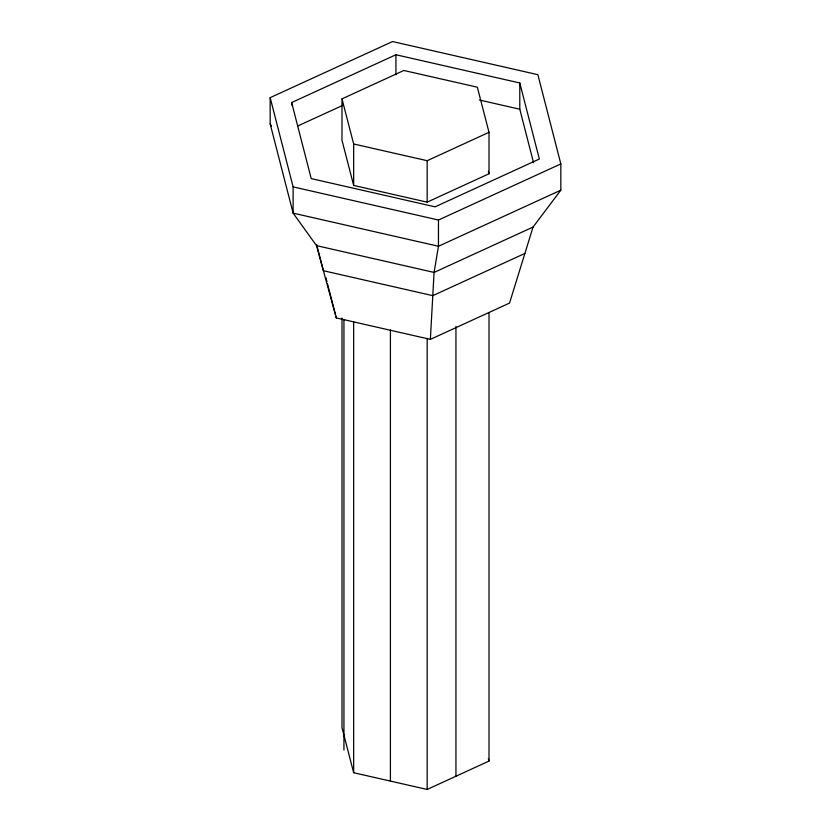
<?xml version="1.0" encoding="UTF-8"?>
<svg xmlns="http://www.w3.org/2000/svg" width="831" height="831" viewBox="0 0 831 831"><rect width="100%" height="100%" fill="white"/><g stroke="black" fill="none" stroke-linecap="round" stroke-linejoin="round"><path stroke-width="1.25" d="M430.365 339.37L434.073 272.433L438.467 246.267L438.467 220.018L560.832 163.925L537.875 74.686L392.533 41.55L270.168 97.653L270.168 123.892L293.125 213.131L316.528 245.633L336.306 317.93L430.365 339.37L509.559 303.066L533.045 227.06L560.832 190.174L560.832 163.925M291.65 102.545L395.93 54.742L519.79 82.975L539.35 159.022L435.07 206.836L311.21 178.592L291.65 102.545L291.65 105.049M341.988 98.868L403.835 70.479L477.337 87.193L489.012 132.316L489.012 173.752L427.165 202.151L353.663 185.427L341.988 140.314L341.988 98.868L353.663 143.981L353.663 185.427M297.508 126.104L343.203 105.163M353.663 143.981L427.165 160.705L489.012 132.316M560.832 190.174L438.467 246.267L293.125 213.131L293.125 186.882L270.168 97.653M533.045 227.06L434.073 272.433L316.528 245.633M524.891 253.434L432.785 295.659L323.394 270.719L316.601 244.387M341.988 318.044L341.988 727.613L353.663 772.726L427.165 789.45L489.012 761.061L489.012 312.601M479.342 100L519.79 109.225L533.585 162.834M293.125 186.882L438.467 220.018M270.168 123.892L271.425 126.146M488.358 171.248L489.012 173.752M488.358 758.547L489.012 761.061M325.97 277.751L326.936 281.522M327.58 284.025L336.306 317.93M519.79 82.975L519.79 109.225M455.949 326.479L455.949 776.237M427.165 160.705L427.165 202.151M427.165 338.404L427.165 789.45M395.93 54.742L395.93 74.738M390.414 330.042L390.414 781.088M353.663 321.68L353.663 772.726M343.941 319.706L343.941 750.009"/></g></svg>
